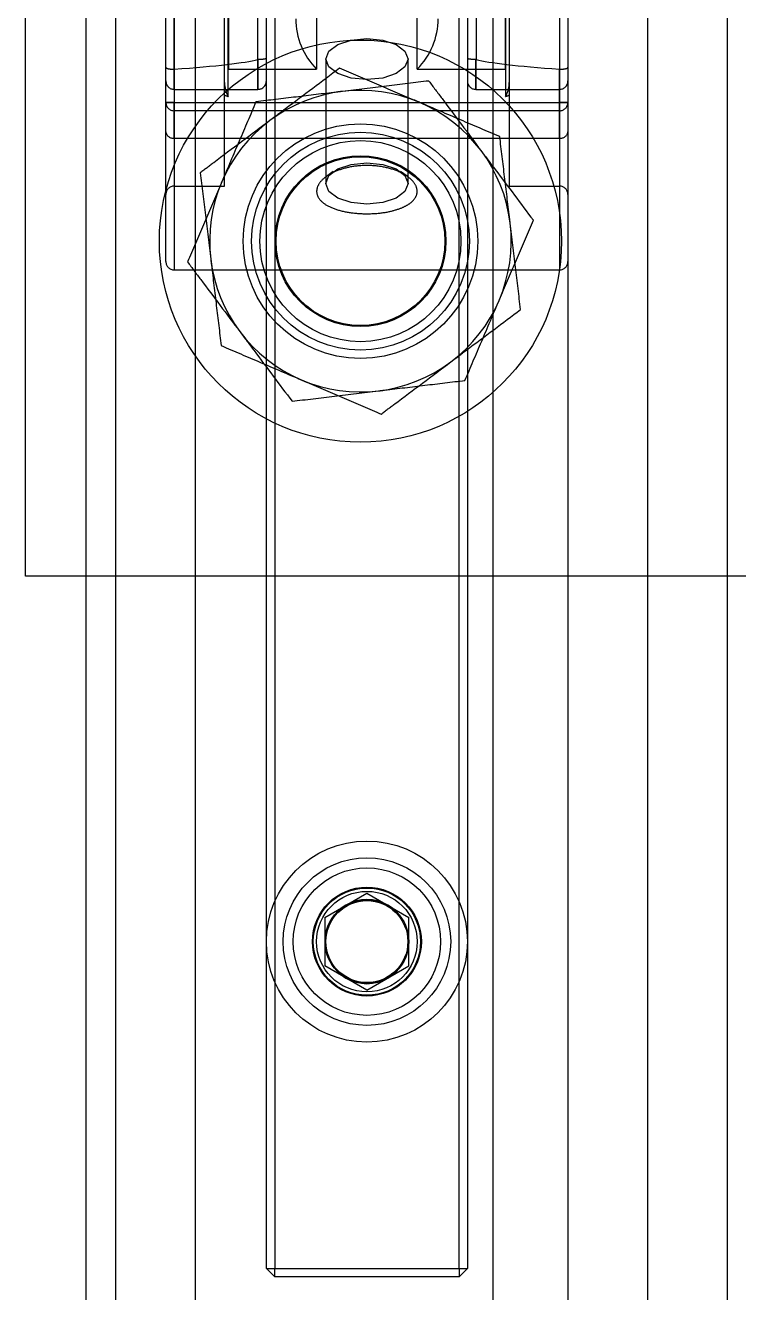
# Model space of a CAD drawing. Header units: metres. Extents: x 0 to 63075, y 0 to 44550.
# Drawn here: x 13725.5 to 13768.1, y 27210.3 to 27285.9 of the extents above; entities that cross this region are included whole.
import ezdxf

# ---------------------------------------------------------------- set-up
doc = ezdxf.new("R2010")
doc.units = ezdxf.units.M
doc.header["$LTSCALE"] = 75
doc.linetypes.add('HIDDEN2', pattern=[4.7625, 3.175, -1.5875])
for name, color, linetype in [('SDM', 7, 'Continuous'), ('SL1', 8, 'Continuous'), ('SL4', 4, 'Continuous'), ('ST1', 7, 'HIDDEN2')]:
    doc.layers.add(name, color=color, linetype=linetype)

# ---------------------------------------------------------------- blocks, each defined once
blk = doc.blocks.new('A$C1d93b9d1')
at = {"layer": 'SL1'}
for p, q in [((5469.577, 3750), (5469.577, 2300.5)), ((5469.577, 3750), (5469.577, 2300.5)), ((5493.877, 3750), (5493.877, 2300.5)), ((5493.877, 3750), (5493.877, 2300.5))]:
    blk.add_line(p, q, dxfattribs=at)
blk = doc.blocks.new('A$C429c7d53')
at = {"layer": 'SL4'}
for p, q in [((46.642, 381.194), (46.642, 91.194)), ((14.892, 378.194), (14.892, 86.437)), ((41.885, 378.194), (41.885, 86.437)), ((10.135, 378.019), (10.135, 91.194)), ((37.122, 344.397), (37.122, 117.694)), ((4.75, 163), (4.75, 203.783)), ((10.135, 163), (4.75, 163)), ((22.625, 142.643), (25.135, 144.092)), ((25.135, 144.092), (27.645, 142.643)), ((22.625, 142.643), (22.625, 139.745)), ((27.645, 139.745), (27.645, 142.643)), ((25.135, 138.296), (22.625, 139.745)), ((25.135, 138.296), (27.645, 139.745))]:
    blk.add_line(p, q, dxfattribs=at)
for radius in [6, 5, 4.4]:
    blk.add_circle((25.135, 141.194), radius, dxfattribs=at)
for start, end in [(120, 180), (60, 120), (0, 60), (180, 240), (300, 0), (240, 300)]:
    blk.add_arc((25.135, 141.194), 2.51, start, end, dxfattribs=at)
at = {"layer": 'ST1'}
for p, q in [((14.892, 381.194), (14.892, 86.437)), ((37.122, 381.194), (37.122, 81.194)), ((46.642, 378.194), (46.642, 91.194)), ((19.135, 121.694), (19.135, 340.694)), ((19.635, 340.694), (19.635, 121.694)), ((30.635, 121.694), (30.635, 340.694)), ((31.135, 340.694), (31.135, 121.694)), ((13.635, 246.283), (13.635, 186.283)), ((33.635, 246.283), (33.635, 186.283)), ((36.635, 246.283), (36.635, 186.283)), ((16.858, 191.635), (16.858, 240.93)), ((33.412, 240.93), (33.412, 191.635)), ((13.135, 193.375), (13.135, 239.19)), ((13.619, 239.305), (13.619, 193.26)), ((22.13, 239.293), (22.13, 193.272)), ((28.14, 193.272), (28.14, 239.293)), ((36.651, 193.26), (36.651, 239.305)), ((37.135, 239.19), (37.135, 193.375)), ((18.619, 193.836), (18.619, 238.729)), ((31.651, 238.729), (31.651, 193.836)), ((16.635, 186.283), (16.635, 216.283)), ((16.885, 193.272), (16.885, 216.283)), ((33.385, 216.283), (33.385, 193.272)), ((18.635, 193.838), (18.619, 193.836)), ((18.635, 192.058), (18.635, 193.838)), ((18.635, 193.838), (18.635, 192.058)), ((22.676, 193.867), (22.676, 186.44)), ((27.594, 186.44), (27.594, 193.867)), ((31.651, 193.836), (31.635, 193.838)), ((31.635, 193.838), (31.635, 192.058)), ((31.635, 192.058), (31.635, 193.838)), ((13.135, 192.558), (13.135, 193.375)), ((13.619, 193.26), (13.635, 193.26)), ((13.635, 193.26), (13.635, 192.058)), ((13.635, 192.058), (13.635, 193.26)), ((16.885, 193.272), (22.13, 193.272)), ((28.14, 193.272), (33.385, 193.272)), ((36.635, 192.058), (36.635, 193.26)), ((36.635, 193.26), (36.651, 193.26)), ((36.635, 193.26), (36.635, 192.058)), ((37.135, 193.375), (37.135, 192.558)), ((13.135, 191.283), (13.135, 192.558)), ((37.135, 192.558), (37.135, 191.283)), ((13.635, 192.058), (18.635, 192.058)), ((13.635, 192.058), (13.635, 191.283)), ((31.635, 192.058), (36.635, 192.058)), ((36.635, 191.283), (36.635, 192.058)), ((13.135, 191.283), (13.635, 191.283)), ((13.135, 189.531), (13.135, 191.283)), ((13.635, 191.283), (13.135, 191.283)), ((13.635, 191.283), (36.635, 191.283)), ((13.635, 191.283), (13.635, 190.783)), ((13.635, 190.783), (13.635, 191.283)), ((36.635, 190.783), (13.635, 190.783)), ((13.635, 190.783), (13.635, 189.143)), ((13.635, 189.143), (13.635, 190.783)), ((36.635, 191.283), (36.635, 190.783)), ((36.635, 191.283), (37.135, 191.283)), ((37.135, 191.283), (36.635, 191.283)), ((36.635, 190.783), (36.635, 191.283)), ((36.635, 189.143), (36.635, 190.783)), ((36.635, 190.783), (36.635, 189.143)), ((37.135, 191.283), (37.135, 189.531)), ((13.135, 181.783), (13.135, 189.531)), ((13.635, 189.143), (36.635, 189.143)), ((13.635, 189.143), (13.635, 181.331)), ((36.635, 189.143), (36.635, 181.331)), ((37.135, 189.531), (37.135, 181.783)), ((23.127, 187.15), (22.725, 186.865)), ((27.533, 186.874), (27.143, 187.15)), ((13.635, 186.283), (16.635, 186.283)), ((33.635, 186.283), (36.635, 186.283)), ((13.635, 181.283), (36.635, 181.283)), ((154.75, 163), (10.135, 163)), ((19.135, 121.694), (19.635, 121.694)), ((19.135, 121.694), (19.635, 121.194)), ((19.635, 121.694), (30.635, 121.694)), ((19.635, 121.194), (19.635, 121.694)), ((30.635, 121.194), (19.635, 121.194)), ((30.635, 121.694), (31.135, 121.694)), ((30.635, 121.194), (31.135, 121.694)), ((30.635, 121.694), (30.635, 121.194))]:
    blk.add_line(p, q, dxfattribs=at)
at = {"layer": 'ST1', "flags": 128}
for points in [[(25.135, 195.096), (26.076, 195.003), (26.874, 194.736), (27.407, 194.337), (27.594, 193.867), (27.407, 193.396), (26.874, 192.997), (26.076, 192.731), (25.135, 192.637), (24.194, 192.731), (23.396, 192.997), (22.863, 193.396), (22.676, 193.867), (22.863, 194.337), (23.396, 194.736), (24.194, 195.003), (25.135, 195.096)], [(22.676, 186.44), (22.863, 186.911), (23.396, 187.31), (24.194, 187.576), (25.135, 187.67), (26.076, 187.576), (26.874, 187.31), (27.407, 186.911), (27.594, 186.44), (27.407, 185.97), (26.874, 185.571), (26.076, 185.305), (25.135, 185.211), (24.194, 185.305), (23.396, 185.571), (22.863, 185.97), (22.676, 186.44)]]:
    blk.add_lwpolyline(points, dxfattribs=at)
at = {"layer": 'ST1'}
for centre, radius in [((24.75, 183), 12), ((24.75, 183), 7), ((24.75, 183), 6.5), ((24.75, 183), 6), ((24.75, 183), 5.1), ((24.75, 183), 5.036), ((25.135, 141.194), 4.4), ((25.135, 141.194), 3.25), ((25.135, 141.194), 3.25), ((25.135, 141.194), 3.2), ((25.135, 141.194), 3), ((25.135, 141.194), 2.5), ((25.135, 141.194), 2.445)]:
    blk.add_circle(centre, radius, dxfattribs=at)
for centre, radius, start, end in [((25.135, 196.277), 4.25, 180, 225), ((25.135, 196.277), 4.25, 315, 0), ((13.635, 192.558), 0.5, 180, 270), ((18.335, 192.476), 1.7, 180, 209.64451), ((18.635, 192.558), 0.5, 270, 0), ((31.635, 192.558), 0.5, 180, 270), ((31.935, 192.476), 1.7, 330.35549, 0), ((36.635, 192.558), 0.5, 270, 0), ((25.135, 216.283), 26, 250.91788, 251.43593), ((24.75, 183), 9, 66.8699, 126.8699), ((25.135, 216.283), 26, 288.56407, 289.08212), ((13.635, 191.283), 0.5, 180, 270), ((24.75, 183), 9, 6.8699, 66.8699), ((36.635, 191.283), 0.5, 270, 0), ((24.75, 183), 9, 126.8699, 186.8699), ((13.585, 189.595), 0.455, 188.12626, 276.29276), ((36.685, 189.595), 0.455, 263.70724, 351.87374), ((13.635, 185.783), 0.5, 90, 180), ((36.635, 185.783), 0.5, 0, 90), ((24.75, 183), 9, 306.8699, 6.8699), ((13.635, 181.783), 0.5, 180, 270), ((24.75, 183), 9, 186.8699, 246.8699), ((36.635, 181.783), 0.5, 270, 0), ((24.75, 183), 9, 246.8699, 306.8699)]:
    blk.add_arc(centre, radius, start, end, dxfattribs=at)
for centre, start_param, end_param in [((-43.308, 194.098), 2.718733, 3.012905), ((93.578, 194.098), 0.128688, 0.42286)]:
    blk.add_ellipse(centre, major_axis=(-62.443, 0), ratio=0.03267, start_param=start_param, end_param=end_param, dxfattribs=at)
for points, knots in [([(19.135, 193.903), (19.128, 193.895), (19.114, 193.878), (18.998, 193.856), (18.833, 193.841), (18.701, 193.839), (18.635, 193.838)], [0, 0, 0, 0, 0.25, 0.5, 0.75, 1, 1, 1, 1]), ([(31.635, 193.838), (31.569, 193.839), (31.437, 193.841), (31.272, 193.856), (31.156, 193.878), (31.142, 193.895), (31.135, 193.903)], [0, 0, 0, 0, 0.25, 0.5, 0.75, 1, 1, 1, 1]), ([(13.135, 193.375), (13.135, 193.375), (13.135, 193.366), (13.145, 193.344), (13.199, 193.312), (13.309, 193.284), (13.453, 193.264), (13.564, 193.261), (13.619, 193.26)], [0, 0, 0, 0, 0.00841, 0.140315, 0.359805, 0.574575, 0.787251, 1, 1, 1, 1]), ([(23.507, 193.318), (22.438, 192.516), (21.066, 191.487), (19.66, 190.432), (19.35, 190.2)], [0, 0, 0, 0, 0.779636, 1, 1, 1, 1]), ([(28.285, 191.277), (28.172, 191.325), (27.314, 191.691), (25.697, 192.382), (24.241, 193.004), (23.507, 193.318)], [0, 0, 0, 0, 0.07009, 0.530784, 1, 1, 1, 1]), ([(36.651, 193.26), (36.706, 193.261), (36.817, 193.264), (36.961, 193.284), (37.071, 193.312), (37.125, 193.344), (37.135, 193.366), (37.135, 193.375), (37.135, 193.375)], [0, 0, 0, 0, 0.212749, 0.425425, 0.640195, 0.859685, 0.99159, 1, 1, 1, 1]), ([(28.832, 192.557), (27.994, 192.456), (26.303, 192.252), (24.555, 192.042), (23.673, 191.935)], [0, 0, 0, 0, 0.495458, 1, 1, 1, 1]), ([(28.832, 192.557), (29.094, 192.208), (30.11, 190.853), (31.166, 189.445), (31.95, 188.4)], [0, 0, 0, 0, 0.257551, 1, 1, 1, 1]), ([(23.673, 191.935), (23.551, 191.921), (22.625, 191.809), (20.879, 191.599), (19.308, 191.409), (18.515, 191.314)], [0, 0, 0, 0, 0.07009, 0.530784, 1, 1, 1, 1]), ([(18.515, 191.314), (18.183, 190.538), (17.514, 188.971), (16.822, 187.352), (16.473, 186.535)], [0, 0, 0, 0, 0.495458, 1, 1, 1, 1]), ([(33.064, 189.235), (32.288, 189.567), (30.721, 190.236), (29.102, 190.928), (28.285, 191.277)], [0, 0, 0, 0, 0.495458, 1, 1, 1, 1]), ([(19.35, 190.2), (18.219, 189.352), (16.812, 188.296), (15.459, 187.282), (15.193, 187.082)], [0, 0, 0, 0, 0.803647, 1, 1, 1, 1]), ([(33.685, 184.077), (33.671, 184.199), (33.559, 185.125), (33.349, 186.871), (33.159, 188.442), (33.064, 189.235)], [0, 0, 0, 0, 0.07009, 0.530784, 1, 1, 1, 1]), ([(31.95, 188.4), (32.233, 188.022), (33.289, 186.615), (34.316, 185.245), (35.068, 184.243)], [0, 0, 0, 0, 0.2686336, 1, 1, 1, 1]), ([(15.193, 187.082), (15.294, 186.244), (15.498, 184.553), (15.708, 182.805), (15.815, 181.923)], [0, 0, 0, 0, 0.495458, 1, 1, 1, 1]), ([(27.227, 184.992), (26.998, 184.912), (26.502, 184.74), (25.545, 184.623), (24.501, 184.636), (23.515, 184.8), (22.726, 185.103), (22.232, 185.516), (22.08, 185.99), (22.26, 186.472), (22.736, 186.916), (23.468, 187.274), (24.398, 187.497), (25.436, 187.54), (26.455, 187.385), (27.321, 187.051), (27.916, 186.598), (28.179, 186.102), (28.1, 185.629), (27.757, 185.25), (27.386, 185.07), (27.227, 184.992)], [0, 0, 0, 0, 0.047292, 0.102091, 0.158296, 0.214989, 0.271005, 0.325251, 0.37727, 0.427786, 0.478331, 0.530322, 0.584384, 0.640206, 0.696866, 0.753228, 0.808134, 0.860843, 0.911693, 0.962052, 1, 1, 1, 1]), ([(16.473, 186.535), (16.425, 186.422), (16.059, 185.564), (15.368, 183.947), (14.746, 182.491), (14.432, 181.757)], [0, 0, 0, 0, 0.07009, 0.5307844, 1, 1, 1, 1]), ([(33.027, 179.465), (33.075, 179.578), (33.441, 180.436), (34.132, 182.053), (34.754, 183.509), (35.068, 184.243)], [0, 0, 0, 0, 0.07009, 0.5307844, 1, 1, 1, 1]), ([(34.307, 178.918), (34.206, 179.756), (34.002, 181.447), (33.792, 183.195), (33.685, 184.077)], [0, 0, 0, 0, 0.495458, 1, 1, 1, 1]), ([(14.432, 181.757), (14.694, 181.408), (15.71, 180.053), (16.766, 178.645), (17.55, 177.6)], [0, 0, 0, 0, 0.257551, 1, 1, 1, 1]), ([(15.815, 181.923), (15.829, 181.801), (15.941, 180.875), (16.151, 179.129), (16.341, 177.558), (16.436, 176.765)], [0, 0, 0, 0, 0.07009, 0.530784, 1, 1, 1, 1]), ([(30.985, 174.686), (31.317, 175.462), (31.986, 177.029), (32.678, 178.648), (33.027, 179.465)], [0, 0, 0, 0, 0.495458, 1, 1, 1, 1]), ([(30.15, 175.8), (30.46, 176.032), (31.866, 177.087), (33.238, 178.116), (34.307, 178.918)], [0, 0, 0, 0, 0.220364, 1, 1, 1, 1]), ([(17.55, 177.6), (17.833, 177.222), (18.889, 175.815), (19.916, 174.445), (20.668, 173.443)], [0, 0, 0, 0, 0.268634, 1, 1, 1, 1]), ([(16.436, 176.765), (17.212, 176.433), (18.779, 175.764), (20.398, 175.072), (21.215, 174.723)], [0, 0, 0, 0, 0.495458, 1, 1, 1, 1]), ([(25.993, 172.682), (26.259, 172.882), (27.612, 173.896), (29.019, 174.952), (30.15, 175.8)], [0, 0, 0, 0, 0.196353, 1, 1, 1, 1]), ([(21.215, 174.723), (21.328, 174.675), (22.186, 174.309), (23.803, 173.618), (25.259, 172.996), (25.993, 172.682)], [0, 0, 0, 0, 0.07009, 0.530784, 1, 1, 1, 1]), ([(20.668, 173.443), (21.506, 173.544), (23.197, 173.748), (24.945, 173.958), (25.827, 174.065)], [0, 0, 0, 0, 0.495458, 1, 1, 1, 1]), ([(25.827, 174.065), (25.949, 174.079), (26.875, 174.191), (28.621, 174.401), (30.192, 174.591), (30.985, 174.686)], [0, 0, 0, 0, 0.07009, 0.530784, 1, 1, 1, 1])]:
    blk.add_open_spline(points, degree=3, knots=knots, dxfattribs=at)

msp = doc.modelspace()

# ---------------------------------------------------------------- block references
at = {"layer": 'SDM'}
for name, p in [('A$C1d93b9d1', (8259.513, 24302.833)), ('A$C429c7d53', (13720.74, 27090.066))]:
    msp.add_blockref(name, p, dxfattribs=at)

doc.saveas('drawing.dxf')
